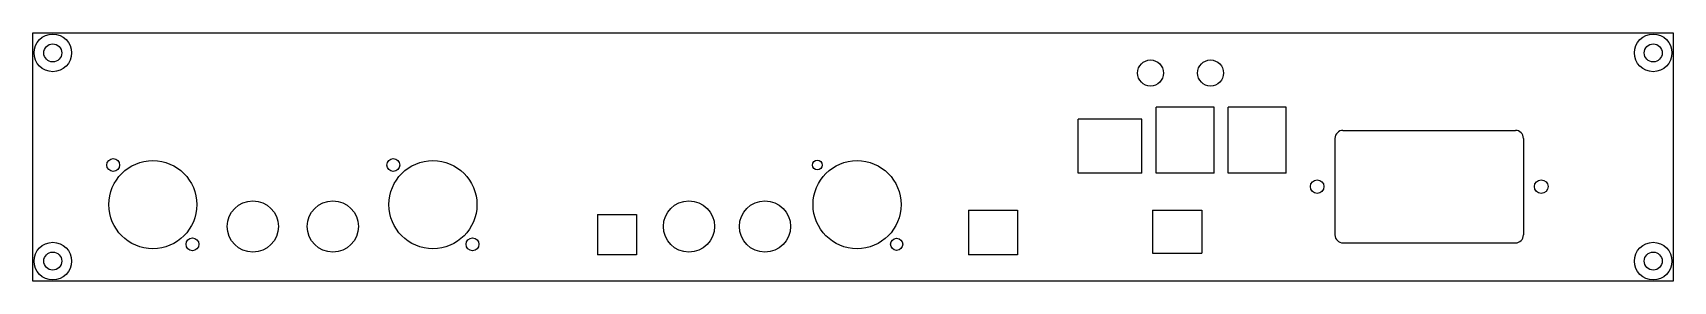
# Model space of a CAD drawing. Header units: millimetres. Extents: x -205 to 205, y -31 to 31.
import ezdxf

# ---------------------------------------------------------------- set-up
doc = ezdxf.new("R2010")
doc.units = ezdxf.units.MM

msp = doc.modelspace()

# ---------------------------------------------------------------- linework, layer by layer
at = {"color": 7, "linetype": 'Continuous', "lineweight": 25}
for p, q in [((-205, 31), (205, 31)), ((-205, -31), (-205, 31)), ((205, 31), (205, -31)), ((75.77, -4.03), (75.77, 12.47)), ((90.27, 12.47), (75.77, 12.47)), ((90.27, -4.03), (90.27, 12.47)), ((93.77, -4.03), (93.77, 12.47)), ((108.27, 12.47), (93.77, 12.47)), ((108.27, -4.03), (108.27, 12.47)), ((56.32, -4.03), (56.32, 9.47)), ((72.22, 9.47), (56.32, 9.47)), ((72.22, -4.03), (72.22, 9.47)), ((120.47, 4.65), (120.47, -19.45)), ((122.47, 6.65), (165.57, 6.65)), ((167.57, 4.65), (167.57, -19.45)), ((72.22, -4.03), (56.32, -4.03)), ((90.27, -4.03), (75.77, -4.03)), ((108.27, -4.03), (93.77, -4.03)), ((-63.89, -14.35), (-54.14, -14.35)), ((-63.89, -14.35), (-63.89, -24.4)), ((-54.14, -14.35), (-54.14, -24.4)), ((28.84, -13.3), (41.14, -13.3)), ((28.84, -13.3), (28.84, -24.4)), ((41.14, -13.3), (41.14, -24.4)), ((74.87, -13.3), (87.17, -13.3)), ((74.87, -13.3), (74.87, -24)), ((87.17, -13.3), (87.17, -24)), ((-54.14, -24.4), (-63.89, -24.4)), ((41.14, -24.4), (28.84, -24.4)), ((74.87, -24), (87.17, -24)), ((122.47, -21.45), (165.57, -21.45)), ((205, -31), (-205, -31))]:
    msp.add_line(p, q, dxfattribs=at)
for centre, radius in [((-200, 26), 4.7), ((200, 26), 4.7), ((-200, 26), 2.25), ((200, 26), 2.25), ((74.37, 20.97), 3.25), ((89.37, 20.97), 3.25), ((-184.9, -2), 1.6), ((-175, -11.9), 11), ((-114.9, -2), 1.6), ((-105, -11.9), 11), ((-8.89, -2), 1.22), ((1.01, -11.9), 11), ((116.02, -7.4), 1.7), ((172.02, -7.4), 1.7), ((-150, -17.35), 6.4), ((-130, -17.35), 6.4), ((-41, -17.35), 6.4), ((-22, -17.35), 6.4), ((-165.1, -21.8), 1.6), ((-95.1, -21.8), 1.6), ((10.91, -21.8), 1.51), ((-200, -26), 4.7), ((-200, -26), 2.25), ((200, -26), 4.7), ((200, -26), 2.25)]:
    msp.add_circle(centre, radius, dxfattribs=at)
for centre, start, end in [((122.47, 4.65), 90, 180), ((165.57, 4.65), 0, 90), ((122.47, -19.45), 180, 270), ((165.57, -19.45), 270, 0)]:
    msp.add_arc(centre, 2, start, end, dxfattribs=at)

doc.saveas('drawing.dxf')
